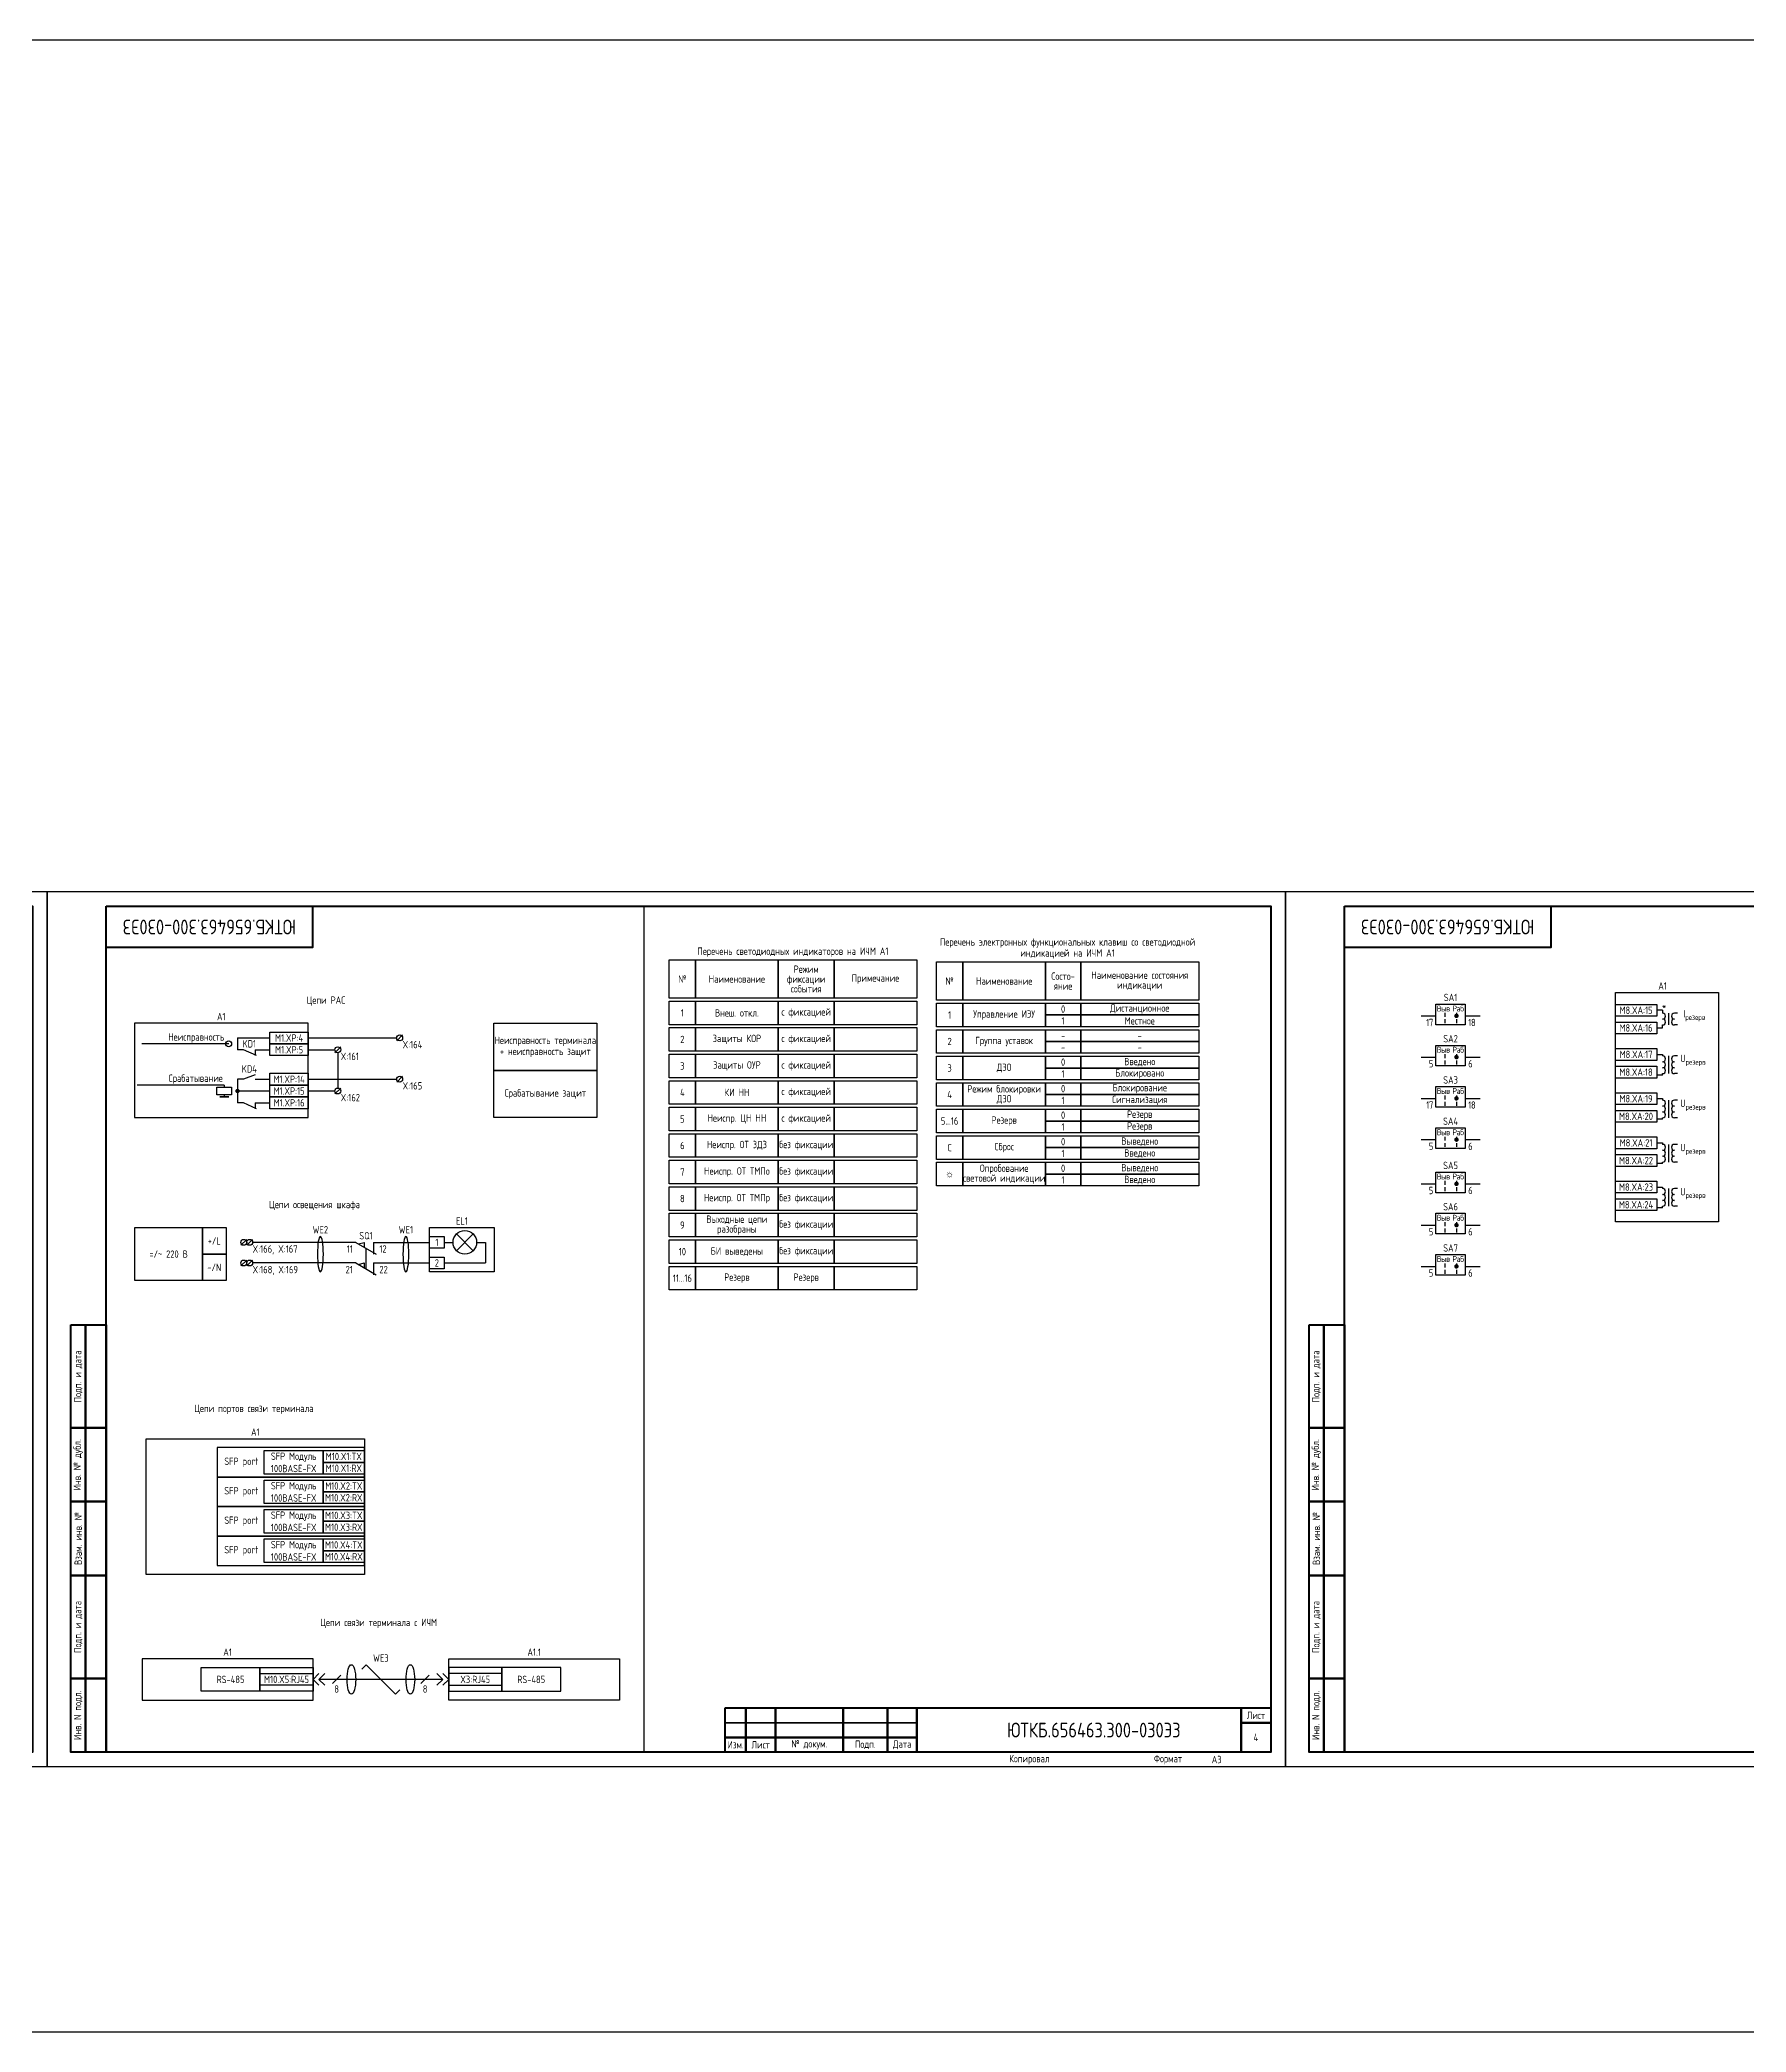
# Model space of a CAD drawing. Header units: millimetres. Extents: x -921 to 3406, y -90 to 586.
# Drawn here: x 1258 to 1836, y -90 to 586 of the extents above; entities that cross this region are included whole.
import ezdxf

# ---------------------------------------------------------------- set-up
doc = ezdxf.new("R2010")
doc.units = ezdxf.units.MM
doc.styles.add('Gost_type_A', font='GOST_A.TTF')

# ---------------------------------------------------------------- blocks, each defined once
blk = doc.blocks.new('Штамп угловой верхний')
at = {"lineweight": 50}
blk.add_lwpolyline([(0, 0), (70, 0), (70, -14), (0, -14)], close=True, dxfattribs=at)
blk = doc.blocks.new('Формат_А3')
blk.add_lwpolyline([(-420, 297), (0, 297), (0, 0), (-420, 0)], close=True)
at = {"lineweight": 50}
blk.add_lwpolyline([(-400, 292), (-5, 292), (-5, 5), (-400, 5)], close=True, dxfattribs=at)
blk = doc.blocks.new('Штамп левый нижний')
at = {"lineweight": 50}
for points in [[(-12, 145), (-7, 145), (-7, 110), (-12, 110)], [(-7, 145), (0, 145), (0, 110), (-7, 110)], [(-12, 110), (-7, 110), (-7, 85), (-12, 85)], [(-7, 110), (0, 110), (0, 85), (-7, 85)], [(-12, 85), (-7, 85), (-7, 60), (-12, 60)], [(-7, 85), (0, 85), (0, 60), (-7, 60)], [(-12, 60), (-7, 60), (-7, 25), (-12, 25)], [(-7, 60), (0, 60), (0, 25), (-7, 25)], [(-12, 25), (-7, 25), (-7, 0), (-12, 0)], [(-7, 25), (0, 25), (0, 0), (-7, 0)]]:
    blk.add_lwpolyline(points, close=True, dxfattribs=at)
at = {"char_height": 2.5, "attachment_point": 5, "rotation": 90, "style": 'Gost_type_A'}
for s, insert, width in [('Подп. и дата', (-9.5, 127.5), 35), ('Инв. № дубл.', (-9.5, 97.5), 25), ('Взам. инв. №', (-9.5, 72.5), 25), ('Подп. и дата', (-9.5, 42.5), 35), ('Инв. N подл.', (-9.5, 12.5), 25)]:
    blk.add_mtext(s, dxfattribs=dict(at, insert=insert, width=width))
blk = doc.blocks.new('POINT')
at = {"const_width": 0.75}
blk.add_lwpolyline([(-0.375, 0, 1), (0.375, 0, 1)], format="xyb", close=True, dxfattribs=at)
blk = doc.blocks.new('Штамп малый нижний')
at = {"lineweight": 50}
for points in [[(-185, 15), (-178, 15), (-178, 5), (-185, 5)], [(-178, 15), (-168, 15), (-168, 5), (-178, 5)], [(-168, 15), (-145, 15), (-145, 5), (-168, 5)], [(-145, 15), (-130, 15), (-130, 5), (-145, 5)], [(-130, 15), (-120, 15), (-120, 5), (-130, 5)], [(-120, 15), (-10, 15), (-10, 0), (-120, 0)], [(-10, 15), (0, 15), (0, 10), (-10, 10)], [(-10, 10), (0, 10), (0, 0), (-10, 0)], [(-185, 5), (-178, 5), (-178, 0), (-185, 0)], [(-178, 5), (-168, 5), (-168, 0), (-178, 0)], [(-168, 5), (-145, 5), (-145, 0), (-168, 0)], [(-145, 5), (-130, 5), (-130, 0), (-145, 0)], [(-130, 5), (-120, 5), (-120, 0), (-130, 0)]]:
    blk.add_lwpolyline(points, close=True, dxfattribs=at)
for points in [[(-185, 15), (-178, 15), (-178, 10), (-185, 10)], [(-178, 15), (-168, 15), (-168, 10), (-178, 10)], [(-168, 15), (-145, 15), (-145, 10), (-168, 10)], [(-145, 15), (-130, 15), (-130, 10), (-145, 10)], [(-130, 15), (-120, 15), (-120, 10), (-130, 10)], [(-185, 10), (-178, 10), (-178, 5), (-185, 5)], [(-178, 10), (-168, 10), (-168, 5), (-178, 5)], [(-168, 10), (-145, 10), (-145, 5), (-168, 5)], [(-145, 10), (-130, 10), (-130, 5), (-145, 5)], [(-130, 10), (-120, 10), (-120, 5), (-130, 5)]]:
    blk.add_lwpolyline(points, close=True)
at = {"char_height": 2.5, "style": 'Gost_type_A'}
for s, insert, width, attachment_point in [('Лист', (-5, 12.5), 10, 5), ('Изм.', (-181.5, 2.5), 7, 5), ('Лист', (-173, 2.5), 10, 5), ('№ докум.', (-156.5, 2.5), 23, 5), ('Подп.', (-137.5, 2.5), 15, 5), ('Дата', (-125, 2.5), 10, 5), ('Копировал', (-75, -2.53), 13.1202, 6), ('Формат', (-30, -2.53), 13.1202, 6)]:
    blk.add_mtext(s, dxfattribs=dict(at, insert=insert, width=width, attachment_point=attachment_point))
blk = doc.blocks.new('Переключатель_положение')
for p, q in [((2, 1), (2, -0.34)), ((2, -1.14), (2, -2.49))]:
    blk.add_line(p, q)

msp = doc.modelspace()

# ---------------------------------------------------------------- linework, layer by layer
for p, q in [((1462.35, 292), (1462.35, 5)), ((1726.02, 254.83), (1731.02, 254.83)), ((1741.02, 254.83), (1746.02, 254.83)), ((1807.94, 256.74), (1805.94, 256.74)), ((1805.94, 250.74), (1807.94, 250.74)), ((1321.55, 245.34), (1292.05, 245.34)), ((1324.55, 247.34), (1324.55, 243.34)), ((1348.55, 247.34), (1378.55, 247.34)), ((1359.55, 244.34), (1357.55, 242.34)), ((1380.55, 248.34), (1378.55, 246.34)), ((1330.55, 243.34), (1330.55, 241.34)), ((1348.55, 243.34), (1357.55, 243.34)), ((1358.55, 242.34), (1358.55, 230.34)), ((1726.02, 240.83), (1731.02, 240.83)), ((1741.02, 240.83), (1746.02, 240.83)), ((1320.05, 231.34), (1290.55, 231.34)), ((1320.05, 231.34), (1320.05, 230.59)), ((1348.55, 233.34), (1378.55, 233.34)), ((1359.55, 230.34), (1357.55, 228.34)), ((1380.55, 234.34), (1378.55, 232.34)), ((1320.05, 228.09), (1320.05, 227.34)), ((1330.55, 225.34), (1330.55, 223.34)), ((1348.55, 229.34), (1357.55, 229.34)), ((1726.02, 226.83), (1731.02, 226.83)), ((1741.02, 226.83), (1746.02, 226.83)), ((1726.02, 212.83), (1731.02, 212.83)), ((1741.02, 212.83), (1746.02, 212.83)), ((1726.02, 197.83), (1731.02, 197.83)), ((1741.02, 197.83), (1746.02, 197.83)), ((1726.02, 183.83), (1731.02, 183.83)), ((1741.02, 183.83), (1746.02, 183.83)), ((1327.67, 178.99), (1325.67, 176.99)), ((1329.67, 178.99), (1327.67, 176.99)), ((1364.66, 177.99), (1329.67, 177.99)), ((1364.66, 177.99), (1371.58, 173.99)), ((1365.53, 177.49), (1367.53, 177.99)), ((1367.53, 177.99), (1367.53, 176.34)), ((1370.66, 177.99), (1370.66, 173.99)), ((1370.66, 177.99), (1389.66, 177.99)), ((1394.66, 177.99), (1397.66, 177.99)), ((1398.83, 180.82), (1404.49, 175.16)), ((1404.49, 180.82), (1398.83, 175.16)), ((1405.66, 177.99), (1408.66, 177.99)), ((1408.66, 177.99), (1408.66, 170.99)), ((1327.67, 171.99), (1325.67, 169.99)), ((1329.67, 171.99), (1327.67, 169.99)), ((1364.66, 170.99), (1329.67, 170.99)), ((1364.66, 170.99), (1371.58, 166.99)), ((1365.53, 170.49), (1367.53, 170.99)), ((1367.53, 170.99), (1367.53, 169.34)), ((1370.66, 170.99), (1370.66, 166.99)), ((1370.66, 170.99), (1389.66, 170.99)), ((1394.66, 170.99), (1408.66, 170.99)), ((1726.02, 169.83), (1731.02, 169.83)), ((1741.02, 169.83), (1746.02, 169.83)), ((1366.71, 33.21), (1368.17, 34.68)), ((1368.17, 34.68), (1378.17, 24.68)), ((1350.17, 29.68), (1352.17, 31.68)), ((1350.17, 29.68), (1352.17, 31.68)), ((1350.17, 29.68), (1352.17, 27.68)), ((1350.17, 29.68), (1352.17, 27.68)), ((1352.17, 29.68), (1354.17, 31.68)), ((1352.17, 29.68), (1354.17, 31.68)), ((1394.17, 29.68), (1352.17, 29.68)), ((1352.17, 29.68), (1354.17, 27.68)), ((1352.17, 29.68), (1354.17, 27.68)), ((1359.59, 31.1), (1356.76, 28.27)), ((1389.59, 31.1), (1386.76, 28.27)), ((1394.17, 29.68), (1392.17, 31.68)), ((1394.17, 29.68), (1392.17, 31.68)), ((1394.17, 29.68), (1392.17, 27.68)), ((1394.17, 29.68), (1392.17, 27.68)), ((1396.17, 29.68), (1394.17, 31.68)), ((1396.17, 29.68), (1394.17, 31.68)), ((1396.17, 29.68), (1394.17, 27.68)), ((1396.17, 29.68), (1394.17, 27.68)), ((1378.17, 24.68), (1379.59, 26.1))]:
    msp.add_line(p, q)
at = {"ltscale": 4}
for p, q in [((1807.94, 256.74), (1807.94, 255.74)), ((1807.94, 256.24), (1807.94, 255.74)), ((1807.94, 250.74), (1807.94, 251.74)), ((1809.94, 255.74), (1809.94, 251.74)), ((1809.94, 255.74), (1809.94, 251.74)), ((1812.94, 255.74), (1811.94, 255.74)), ((1812.94, 255.74), (1811.94, 255.74)), ((1812.94, 251.74), (1811.94, 251.74)), ((1812.94, 251.74), (1811.94, 251.74)), ((1805.94, 241.74), (1807.94, 241.74)), ((1807.94, 241.74), (1807.94, 241.24)), ((1807.94, 241.74), (1807.94, 241.24)), ((1809.94, 241.24), (1809.94, 237.24)), ((1809.94, 239.24), (1809.94, 235.24)), ((1812.94, 241.24), (1811.94, 241.24)), ((1807.94, 234.74), (1805.94, 234.74)), ((1807.94, 234.74), (1807.94, 235.24)), ((1812.94, 235.24), (1811.94, 235.24)), ((1805.94, 226.74), (1807.94, 226.74)), ((1807.94, 226.74), (1807.94, 226.24)), ((1807.94, 226.74), (1807.94, 226.24)), ((1809.94, 226.24), (1809.94, 222.24)), ((1809.94, 224.24), (1809.94, 220.24)), ((1812.94, 226.24), (1811.94, 226.24)), ((1807.94, 219.74), (1805.94, 219.74)), ((1807.94, 219.74), (1807.94, 220.24)), ((1812.94, 220.24), (1811.94, 220.24)), ((1805.94, 211.74), (1807.94, 211.74)), ((1807.94, 211.74), (1807.94, 211.24)), ((1807.94, 211.74), (1807.94, 211.24)), ((1809.94, 211.24), (1809.94, 207.24)), ((1812.94, 211.24), (1811.94, 211.24)), ((1807.94, 204.74), (1805.94, 204.74)), ((1807.94, 204.74), (1807.94, 205.24)), ((1809.94, 209.24), (1809.94, 205.24)), ((1812.94, 205.24), (1811.94, 205.24)), ((1805.94, 196.74), (1807.94, 196.74)), ((1807.94, 196.74), (1807.94, 196.24)), ((1807.94, 196.74), (1807.94, 196.24)), ((1809.94, 196.24), (1809.94, 192.24)), ((1812.94, 196.24), (1811.94, 196.24)), ((1807.94, 189.74), (1805.94, 189.74)), ((1807.94, 189.74), (1807.94, 190.24)), ((1809.94, 194.24), (1809.94, 190.24)), ((1812.94, 190.24), (1811.94, 190.24))]:
    msp.add_line(p, q, dxfattribs=at)
at = {"ltscale": 1.08}
for p, q in [((1324.55, 247.34), (1335.55, 247.34)), ((1326.55, 243.34), (1324.55, 243.34)), ((1330.55, 243.34), (1335.55, 243.34)), ((1326.55, 233.34), (1324.55, 233.34)), ((1324.55, 233.34), (1324.55, 225.34)), ((1330.55, 233.34), (1335.55, 233.34)), ((1324.55, 229.34), (1335.55, 229.34)), ((1326.55, 225.34), (1324.55, 225.34)), ((1330.55, 225.34), (1335.55, 225.34))]:
    msp.add_line(p, q, dxfattribs=at)
at = {"ltscale": 4.32}
for p, q in [((1330.94, 241.34), (1326.55, 243.34)), ((1330.55, 234.84), (1326.55, 233.34)), ((1330.94, 223.34), (1326.55, 225.34))]:
    msp.add_line(p, q, dxfattribs=at)
at = {"ltscale": 0.5}
msp.add_line((1368.12, 175.99), (1368.12, 168.99), dxfattribs=at)
for points in [[(-920.84, 586), (3406.45, 586), (3406.45, -90), (-920.84, -90)], [(1470.94, 273.84), (1479.94, 273.84), (1479.94, 260.84), (1470.94, 260.84)], [(1479.94, 273.84), (1507.94, 273.84), (1507.94, 260.84), (1479.94, 260.84)], [(1507.94, 273.84), (1526.94, 273.84), (1526.94, 260.84), (1507.94, 260.84)], [(1526.94, 273.84), (1554.94, 273.84), (1554.94, 260.84), (1526.94, 260.84)], [(1561.59, 273.14), (1570.59, 273.14), (1570.59, 260.14), (1561.59, 260.14)], [(1570.59, 273.14), (1598.59, 273.14), (1598.59, 260.14), (1570.59, 260.14)], [(1598.59, 273.14), (1610.59, 273.14), (1610.59, 260.14), (1598.59, 260.14)], [(1610.59, 273.14), (1650.59, 273.14), (1650.59, 260.14), (1610.59, 260.14)], [(1470.94, 259.84), (1479.94, 259.84), (1479.94, 251.84), (1470.94, 251.84)], [(1479.94, 259.84), (1507.94, 259.84), (1507.94, 251.84), (1479.94, 251.84)], [(1507.94, 259.84), (1526.94, 259.84), (1526.94, 251.84), (1507.94, 251.84)], [(1526.94, 259.84), (1554.94, 259.84), (1554.94, 251.84), (1526.94, 251.84)], [(1561.59, 259.14), (1570.59, 259.14), (1570.59, 251.14), (1561.59, 251.14)], [(1570.59, 259.14), (1598.59, 259.14), (1598.59, 251.14), (1570.59, 251.14)], [(1598.59, 259.14), (1610.59, 259.14), (1610.59, 255.14), (1598.59, 255.14)], [(1610.59, 259.14), (1650.59, 259.14), (1650.59, 255.14), (1610.59, 255.14)], [(1731.02, 258.83), (1741.02, 258.83), (1741.02, 251.83), (1731.02, 251.83)], [(1791.94, 262.74), (1826.94, 262.74), (1826.94, 184.89), (1791.94, 184.89)], [(1791.94, 258.74), (1805.94, 258.74), (1805.94, 254.74), (1791.94, 254.74)], [(1791.94, 258.74), (1805.94, 258.74), (1805.94, 254.74), (1791.94, 254.74)], [(1289.55, 220.34), (1348.55, 220.34), (1348.55, 252.34), (1289.55, 252.34)], [(1446.44, 236.34), (1411.44, 236.34), (1411.44, 252.34), (1446.44, 252.34)], [(1470.94, 250.84), (1479.94, 250.84), (1479.94, 242.84), (1470.94, 242.84)], [(1479.94, 250.84), (1507.94, 250.84), (1507.94, 242.84), (1479.94, 242.84)], [(1507.94, 250.84), (1526.94, 250.84), (1526.94, 242.84), (1507.94, 242.84)], [(1526.94, 250.84), (1554.94, 250.84), (1554.94, 242.84), (1526.94, 242.84)], [(1561.59, 250.14), (1570.59, 250.14), (1570.59, 242.14), (1561.59, 242.14)], [(1570.59, 250.14), (1598.59, 250.14), (1598.59, 242.14), (1570.59, 242.14)], [(1598.59, 255.14), (1610.59, 255.14), (1610.59, 251.14), (1598.59, 251.14)], [(1598.59, 250.14), (1610.59, 250.14), (1610.59, 246.14), (1598.59, 246.14)], [(1610.59, 255.14), (1650.59, 255.14), (1650.59, 251.14), (1610.59, 251.14)], [(1610.59, 250.14), (1650.59, 250.14), (1650.59, 246.14), (1610.59, 246.14)], [(1791.94, 252.74), (1805.94, 252.74), (1805.94, 248.74), (1791.94, 248.74)], [(1335.55, 249.34), (1348.55, 249.34), (1348.55, 245.34), (1335.55, 245.34)], [(1335.55, 245.34), (1348.55, 245.34), (1348.55, 241.34), (1335.55, 241.34)], [(1598.59, 246.14), (1610.59, 246.14), (1610.59, 242.14), (1598.59, 242.14)], [(1610.59, 246.14), (1650.59, 246.14), (1650.59, 242.14), (1610.59, 242.14)], [(1731.02, 244.83), (1741.02, 244.83), (1741.02, 237.83), (1731.02, 237.83)], [(1791.94, 243.74), (1805.94, 243.74), (1805.94, 239.74), (1791.94, 239.74)], [(1470.94, 241.84), (1479.94, 241.84), (1479.94, 233.84), (1470.94, 233.84)], [(1479.94, 241.84), (1507.94, 241.84), (1507.94, 233.84), (1479.94, 233.84)], [(1507.94, 241.84), (1526.94, 241.84), (1526.94, 233.84), (1507.94, 233.84)], [(1526.94, 241.84), (1554.94, 241.84), (1554.94, 233.84), (1526.94, 233.84)], [(1561.59, 241.14), (1570.59, 241.14), (1570.59, 233.14), (1561.59, 233.14)], [(1570.59, 241.14), (1598.59, 241.14), (1598.59, 233.14), (1570.59, 233.14)], [(1598.59, 241.14), (1610.59, 241.14), (1610.59, 237.14), (1598.59, 237.14)], [(1598.59, 237.14), (1610.59, 237.14), (1610.59, 233.14), (1598.59, 233.14)], [(1610.59, 241.14), (1650.59, 241.14), (1650.59, 237.14), (1610.59, 237.14)], [(1610.59, 237.14), (1650.59, 237.14), (1650.59, 233.14), (1610.59, 233.14)], [(1791.94, 237.74), (1805.94, 237.74), (1805.94, 233.74), (1791.94, 233.74)], [(1322.55, 230.59), (1322.55, 228.09), (1317.55, 228.09), (1317.55, 230.59)], [(1335.55, 235.34), (1348.55, 235.34), (1348.55, 231.34), (1335.55, 231.34)], [(1335.55, 231.34), (1348.55, 231.34), (1348.55, 227.34), (1335.55, 227.34)], [(1446.44, 220.34), (1411.44, 220.34), (1411.44, 236.34), (1446.44, 236.34)], [(1470.94, 232.84), (1479.94, 232.84), (1479.94, 224.84), (1470.94, 224.84)], [(1479.94, 232.84), (1507.94, 232.84), (1507.94, 224.84), (1479.94, 224.84)], [(1507.94, 232.84), (1526.94, 232.84), (1526.94, 224.84), (1507.94, 224.84)], [(1526.94, 232.84), (1554.94, 232.84), (1554.94, 224.84), (1526.94, 224.84)], [(1561.59, 232.14), (1570.59, 232.14), (1570.59, 224.14), (1561.59, 224.14)], [(1570.59, 232.14), (1598.59, 232.14), (1598.59, 224.14), (1570.59, 224.14)], [(1598.59, 232.14), (1610.59, 232.14), (1610.59, 228.14), (1598.59, 228.14)], [(1610.59, 232.14), (1650.59, 232.14), (1650.59, 228.14), (1610.59, 228.14)], [(1731.02, 230.83), (1741.02, 230.83), (1741.02, 223.83), (1731.02, 223.83)], [(1321.55, 227.34), (1318.55, 227.34)], [(1335.55, 227.34), (1348.55, 227.34), (1348.55, 223.34), (1335.55, 223.34)], [(1470.94, 223.84), (1479.94, 223.84), (1479.94, 215.84), (1470.94, 215.84)], [(1479.94, 223.84), (1507.94, 223.84), (1507.94, 215.84), (1479.94, 215.84)], [(1507.94, 223.84), (1526.94, 223.84), (1526.94, 215.84), (1507.94, 215.84)], [(1526.94, 223.84), (1554.94, 223.84), (1554.94, 215.84), (1526.94, 215.84)], [(1561.59, 223.14), (1570.59, 223.14), (1570.59, 215.14), (1561.59, 215.14)], [(1570.59, 223.14), (1598.59, 223.14), (1598.59, 215.14), (1570.59, 215.14)], [(1598.59, 228.14), (1610.59, 228.14), (1610.59, 224.14), (1598.59, 224.14)], [(1598.59, 223.14), (1610.59, 223.14), (1610.59, 219.14), (1598.59, 219.14)], [(1610.59, 228.14), (1650.59, 228.14), (1650.59, 224.14), (1610.59, 224.14)], [(1610.59, 223.14), (1650.59, 223.14), (1650.59, 219.14), (1610.59, 219.14)], [(1791.94, 228.74), (1805.94, 228.74), (1805.94, 224.74), (1791.94, 224.74)], [(1598.59, 219.14), (1610.59, 219.14), (1610.59, 215.14), (1598.59, 215.14)], [(1610.59, 219.14), (1650.59, 219.14), (1650.59, 215.14), (1610.59, 215.14)], [(1731.02, 216.83), (1741.02, 216.83), (1741.02, 209.83), (1731.02, 209.83)], [(1791.94, 222.74), (1805.94, 222.74), (1805.94, 218.74), (1791.94, 218.74)], [(1470.94, 214.84), (1479.94, 214.84), (1479.94, 206.84), (1470.94, 206.84)], [(1479.94, 214.84), (1507.94, 214.84), (1507.94, 206.84), (1479.94, 206.84)], [(1507.94, 214.84), (1526.94, 214.84), (1526.94, 206.84), (1507.94, 206.84)], [(1526.94, 214.84), (1554.94, 214.84), (1554.94, 206.84), (1526.94, 206.84)], [(1561.59, 214.14), (1570.59, 214.14), (1570.59, 206.14), (1561.59, 206.14)], [(1570.59, 214.14), (1598.59, 214.14), (1598.59, 206.14), (1570.59, 206.14)], [(1598.59, 214.14), (1610.59, 214.14), (1610.59, 210.14), (1598.59, 210.14)], [(1598.59, 210.14), (1610.59, 210.14), (1610.59, 206.14), (1598.59, 206.14)], [(1610.59, 214.14), (1650.59, 214.14), (1650.59, 210.14), (1610.59, 210.14)], [(1610.59, 210.14), (1650.59, 210.14), (1650.59, 206.14), (1610.59, 206.14)], [(1791.94, 213.74), (1805.94, 213.74), (1805.94, 209.74), (1791.94, 209.74)], [(1470.94, 205.84), (1479.94, 205.84), (1479.94, 197.84), (1470.94, 197.84)], [(1479.94, 205.84), (1507.94, 205.84), (1507.94, 197.84), (1479.94, 197.84)], [(1507.94, 205.84), (1526.94, 205.84), (1526.94, 197.84), (1507.94, 197.84)], [(1526.94, 205.84), (1554.94, 205.84), (1554.94, 197.84), (1526.94, 197.84)], [(1561.59, 205.14), (1570.59, 205.14), (1570.59, 197.14), (1561.59, 197.14)], [(1570.59, 205.14), (1598.59, 205.14), (1598.59, 197.14), (1570.59, 197.14)], [(1598.59, 205.14), (1610.59, 205.14), (1610.59, 201.14), (1598.59, 201.14)], [(1610.59, 205.14), (1650.59, 205.14), (1650.59, 201.14), (1610.59, 201.14)], [(1791.94, 207.74), (1805.94, 207.74), (1805.94, 203.74), (1791.94, 203.74)], [(1470.94, 196.84), (1479.94, 196.84), (1479.94, 188.84), (1470.94, 188.84)], [(1479.94, 196.84), (1507.94, 196.84), (1507.94, 188.84), (1479.94, 188.84)], [(1507.94, 196.84), (1526.94, 196.84), (1526.94, 188.84), (1507.94, 188.84)], [(1526.94, 196.84), (1554.94, 196.84), (1554.94, 188.84), (1526.94, 188.84)], [(1598.59, 201.14), (1610.59, 201.14), (1610.59, 197.14), (1598.59, 197.14)], [(1610.59, 201.14), (1650.59, 201.14), (1650.59, 197.14), (1610.59, 197.14)], [(1731.02, 201.83), (1741.02, 201.83), (1741.02, 194.83), (1731.02, 194.83)], [(1791.94, 198.74), (1805.94, 198.74), (1805.94, 194.74), (1791.94, 194.74)], [(1791.94, 192.74), (1805.94, 192.74), (1805.94, 188.74), (1791.94, 188.74)], [(1312.66, 164.99), (1289.66, 164.99), (1289.66, 182.99), (1312.66, 182.99)], [(1320.66, 173.99), (1312.66, 173.99), (1312.66, 182.99), (1320.66, 182.99)], [(1389.66, 182.99), (1411.66, 182.99), (1411.66, 167.99), (1389.66, 167.99)], [(1470.94, 187.84), (1479.94, 187.84), (1479.94, 179.84), (1470.94, 179.84)], [(1479.94, 187.84), (1507.94, 187.84), (1507.94, 179.84), (1479.94, 179.84)], [(1507.94, 187.84), (1526.94, 187.84), (1526.94, 179.84), (1507.94, 179.84)], [(1526.94, 187.84), (1554.94, 187.84), (1554.94, 179.84), (1526.94, 179.84)], [(1731.02, 187.83), (1741.02, 187.83), (1741.02, 180.83), (1731.02, 180.83)], [(1389.66, 179.99), (1394.66, 179.99), (1394.66, 175.99), (1389.66, 175.99)], [(1470.94, 178.84), (1479.94, 178.84), (1479.94, 170.84), (1470.94, 170.84)], [(1479.94, 178.84), (1507.94, 178.84), (1507.94, 170.84), (1479.94, 170.84)], [(1507.94, 178.84), (1526.94, 178.84), (1526.94, 170.84), (1507.94, 170.84)], [(1526.94, 178.84), (1554.94, 178.84), (1554.94, 170.84), (1526.94, 170.84)], [(1320.66, 164.99), (1312.66, 164.99), (1312.66, 173.99), (1320.66, 173.99)], [(1389.66, 172.99), (1394.66, 172.99), (1394.66, 168.99), (1389.66, 168.99)], [(1470.94, 169.84), (1479.94, 169.84), (1479.94, 161.84), (1470.94, 161.84)], [(1479.94, 169.84), (1507.94, 169.84), (1507.94, 161.84), (1479.94, 161.84)], [(1507.94, 169.84), (1526.94, 169.84), (1526.94, 161.84), (1507.94, 161.84)], [(1526.94, 169.84), (1554.94, 169.84), (1554.94, 161.84), (1526.94, 161.84)], [(1731.02, 173.83), (1741.02, 173.83), (1741.02, 166.83), (1731.02, 166.83)], [(1293.6, 111.33), (1367.6, 111.33), (1367.6, 65.33), (1293.6, 65.33)], [(1317.6, 98.33), (1367.6, 98.33), (1367.6, 108.33), (1317.6, 108.33)], [(1333.6, 107.33), (1353.6, 107.33), (1353.6, 99.33), (1333.6, 99.33)], [(1353.6, 107.33), (1367.6, 107.33), (1367.6, 103.33), (1353.6, 103.33)], [(1353.6, 103.33), (1367.6, 103.33), (1367.6, 99.33), (1353.6, 99.33)], [(1317.6, 88.33), (1367.6, 88.33), (1367.6, 98.33), (1317.6, 98.33)], [(1333.6, 97.33), (1353.6, 97.33), (1353.6, 89.33), (1333.6, 89.33)], [(1353.6, 97.33), (1367.6, 97.33), (1367.6, 93.33), (1353.6, 93.33)], [(1317.6, 78.33), (1367.6, 78.33), (1367.6, 88.33), (1317.6, 88.33)], [(1353.6, 93.33), (1367.6, 93.33), (1367.6, 89.33), (1353.6, 89.33)], [(1333.6, 87.33), (1353.6, 87.33), (1353.6, 79.33), (1333.6, 79.33)], [(1353.6, 87.33), (1367.6, 87.33), (1367.6, 83.33), (1353.6, 83.33)], [(1353.6, 83.33), (1367.6, 83.33), (1367.6, 79.33), (1353.6, 79.33)], [(1317.6, 68.33), (1367.6, 68.33), (1367.6, 78.33), (1317.6, 78.33)], [(1333.6, 77.33), (1353.6, 77.33), (1353.6, 69.33), (1333.6, 69.33)], [(1353.6, 77.33), (1367.6, 77.33), (1367.6, 73.33), (1353.6, 73.33)], [(1353.6, 73.33), (1367.6, 73.33), (1367.6, 69.33), (1353.6, 69.33)], [(1292.17, 22.68), (1350.17, 22.68), (1350.17, 36.68), (1292.17, 36.68)], [(1454.17, 22.68), (1396.17, 22.68), (1396.17, 36.68), (1454.17, 36.68)], [(1312.17, 33.68), (1332.17, 33.68), (1332.17, 25.68), (1312.17, 25.68)], [(1332.17, 33.68), (1350.17, 33.68), (1350.17, 25.68), (1332.17, 25.68)], [(1332.17, 31.68), (1350.17, 31.68), (1350.17, 27.68), (1332.17, 27.68)], [(1414.17, 33.68), (1396.17, 33.68), (1396.17, 25.68), (1414.17, 25.68)], [(1414.17, 31.68), (1396.17, 31.68), (1396.17, 27.68), (1414.17, 27.68)], [(1434.17, 33.68), (1414.17, 33.68), (1414.17, 25.68), (1434.17, 25.68)]]:
    msp.add_lwpolyline(points, close=True)
for centre, radius in [((1321.55, 245.34), 1), ((1358.55, 243.34), 1), ((1379.55, 247.34), 1), ((1358.55, 229.34), 1), ((1379.55, 233.34), 1), ((1326.67, 177.99), 1), ((1328.67, 177.99), 1), ((1401.66, 177.99), 4), ((1326.67, 170.99), 1), ((1328.67, 170.99), 1)]:
    msp.add_circle(centre, radius)
at = {"ltscale": 4}
for centre, start, end in [((1807.94, 254.74), 270, 90), ((1807.94, 254.74), 270, 90), ((1807.94, 252.74), 270, 90), ((1807.94, 252.74), 270, 90), ((1811.94, 254.74), 90, 270), ((1811.94, 254.74), 90, 270), ((1811.94, 252.74), 90, 270), ((1811.94, 252.74), 90, 270), ((1807.94, 240.24), 270, 90), ((1807.94, 238.24), 270, 90), ((1807.94, 236.24), 270, 90), ((1811.94, 240.24), 90, 270), ((1811.94, 240.24), 90, 270), ((1811.94, 238.24), 90, 270), ((1811.94, 238.24), 90, 270), ((1811.94, 236.24), 90, 270), ((1807.94, 225.24), 270, 90), ((1807.94, 223.24), 270, 90), ((1811.94, 225.24), 90, 270), ((1811.94, 225.24), 90, 270), ((1811.94, 223.24), 90, 270), ((1811.94, 223.24), 90, 270), ((1807.94, 221.24), 270, 90), ((1811.94, 221.24), 90, 270), ((1807.94, 210.24), 270, 90), ((1811.94, 210.24), 90, 270), ((1811.94, 210.24), 90, 270), ((1807.94, 208.24), 270, 90), ((1807.94, 206.24), 270, 90), ((1811.94, 208.24), 90, 270), ((1811.94, 208.24), 90, 270), ((1811.94, 206.24), 90, 270), ((1807.94, 195.24), 270, 90), ((1811.94, 195.24), 90, 270), ((1811.94, 195.24), 90, 270), ((1807.94, 193.24), 270, 90), ((1807.94, 191.24), 270, 90), ((1811.94, 193.24), 90, 270), ((1811.94, 193.24), 90, 270), ((1811.94, 191.24), 90, 270)]:
    msp.add_arc(centre, 1, start, end, dxfattribs=at)
at = {"extrusion": (0, 0, -1)}
for centre in [(1352.66, 173.99), (1381.66, 173.99)]:
    msp.add_ellipse(centre, major_axis=(0, -6), ratio=0.166667, dxfattribs=at)
for centre in [(1363.17, 29.68), (1383.17, 29.68)]:
    msp.add_ellipse(centre, major_axis=(0, -5), ratio=0.293778)

# ---------------------------------------------------------------- block references
at = {"color": 1}
for name, p in [('Формат_А3', (1260, 0)), ('Формат_А3', (1680, 0)), ('Формат_А3', (2100, 0)), ('Штамп левый нижний', (1280, 5)), ('Штамп левый нижний', (1700, 5)), ('Штамп малый нижний', (1675, 5))]:
    msp.add_blockref(name, p, dxfattribs=at)
for name, p in [('Штамп угловой верхний', (1280, 292)), ('Штамп угловой верхний', (1700, 292)), ('Переключатель_положение', (1732.02, 254.83)), ('POINT', (1738.02, 254.83)), ('Переключатель_положение', (1736.02, 254.83)), ('Переключатель_положение', (1732.02, 240.83)), ('POINT', (1738.02, 240.83)), ('Переключатель_положение', (1736.02, 240.83)), ('POINT', (1324.55, 229.34)), ('Переключатель_положение', (1732.02, 226.83)), ('POINT', (1738.02, 226.83)), ('Переключатель_положение', (1736.02, 226.83)), ('Переключатель_положение', (1732.02, 212.83)), ('POINT', (1738.02, 212.83)), ('Переключатель_положение', (1736.02, 212.83)), ('Переключатель_положение', (1732.02, 197.83)), ('POINT', (1738.02, 197.83)), ('Переключатель_положение', (1736.02, 197.83)), ('Переключатель_положение', (1732.02, 183.83)), ('POINT', (1738.02, 183.83)), ('Переключатель_положение', (1736.02, 183.83)), ('Переключатель_положение', (1732.02, 169.83)), ('POINT', (1738.02, 169.83)), ('Переключатель_положение', (1736.02, 169.83))]:
    msp.add_blockref(name, p)

# ---------------------------------------------------------------- texts
at = {"char_height": 5, "width": 70, "attachment_point": 5, "rotation": 180, "style": 'Gost_type_A'}
for insert in [(1315, 285), (1735, 285)]:
    msp.add_mtext('ЮТКБ.656463.300-030Э3', dxfattribs=dict(at, insert=insert))
at = {"char_height": 2.5, "style": 'Gost_type_A'}
for s, insert, width, attachment_point, line_spacing_factor in [('Перечень светодиодных индикаторов на ИЧМ A1', (1512.94, 274.84), 84, 8, 0.9), ('Перечень электронных функциональных клавиш со светодиодной индикацией на ИЧМ A1', (1606.09, 274.24), 89, 8, 0.9), ('Режим\\Pфиксации события', (1517.44, 267.34), 19, 5, 0.8), ('№ ', (1475.44, 267.34), 9, 5, 0.8), ('Наименование ', (1493.94, 267.34), 28, 5, 0.8), ('Примечание', (1540.94, 267.34), 28, 5, 0.8), ('№ ', (1566.09, 266.64), 9, 5, 0.8), ('Наименование ', (1584.59, 266.64), 28, 5, 0.8), ('Состо- яние', (1604.59, 266.64), 12, 5, 0.8), ('Наименование состояния индикации ', (1630.59, 266.64), 40, 5, 0.8), ('A1', (1807.94, 263.74), 32, 8, 0.9), ('Цепи РАС', (1354.55, 259.84), 191.9988, 5, 0.9), ('1', (1475.44, 255.84), 9, 5, 0.8), ('Внеш. откл. ', (1493.94, 255.84), 28, 5, 0.8), ('с фиксацией', (1517.44, 255.84), 19, 5, 0.8), ('0', (1604.59, 257.14), 12, 5, 0.8), ('Дистанционное', (1630.59, 257.14), 40, 5, 0.8), ('A1', (1319.05, 253.34), 59, 8, 0.9), ('1', (1566.09, 255.14), 9, 5, 0.8), ('Управление ИЭУ', (1584.59, 255.14), 28, 5, 0.8), ('1', (1604.59, 253.14), 12, 5, 0.8), ('Местное', (1630.59, 253.14), 40, 5, 0.8), ('Неисправность', (1320.05, 247.34), 37, 6, 0.8), ('X:164', (1380.55, 246.34), 8, 1, 0.9), ('Неисправность терминала + неисправность защит', (1428.94, 244.34), 35, 5, 0.9), ('2', (1475.44, 246.84), 9, 5, 0.8), ('Защиты КОР', (1493.94, 246.84), 28, 5, 0.8), ('с фиксацией', (1517.44, 246.84), 19, 5, 0.8), ('2', (1566.09, 246.14), 9, 5, 0.8), ('X:161', (1359.55, 242.34), 8, 1, 0.9), ('3', (1475.44, 237.84), 9, 5, 0.8), ('Защиты ОУР', (1493.94, 237.84), 28, 5, 0.8), ('с фиксацией', (1517.44, 237.84), 19, 5, 0.8), ('3', (1566.09, 237.14), 9, 5, 0.8), ('ДЗО', (1584.59, 237.14), 28, 5, 0.8), ('0', (1604.59, 239.14), 12, 5, 0.8), ('Блокировано', (1630.59, 235.14), 40, 5, 0.8), ('Введено', (1630.59, 239.14), 40, 5, 0.8), ('X:165', (1380.55, 232.34), 8, 1, 0.9), ('Срабатывание защит', (1428.94, 228.34), 35, 5, 0.9), ('4', (1475.44, 228.84), 9, 5, 0.8), ('КИ НН', (1493.94, 228.84), 28, 5, 0.8), ('с фиксацией', (1517.44, 228.84), 19, 5, 0.8), ('Режим блокировки ДЗО', (1584.59, 228.14), 28, 5, 0.8), ('0', (1604.59, 230.14), 12, 5, 0.8), ('1', (1604.59, 235.14), 12, 5, 0.8), ('Блокирование', (1630.59, 230.14), 40, 5, 0.8), ('X:162', (1359.55, 228.34), 8, 1, 0.9), ('4', (1566.09, 228.14), 9, 5, 0.8), ('1', (1604.59, 226.14), 12, 5, 0.8), ('Сигнализация', (1630.59, 226.14), 40, 5, 0.8), ('5', (1475.44, 219.84), 9, 5, 0.8), ('Неиспр. ЦН НН', (1493.94, 219.84), 26, 5, 0.8), ('с фиксацией', (1517.44, 219.84), 19, 5, 0.8), ('5...16', (1566.09, 219.14), 9, 5, 0.8), ('Резерв', (1584.59, 219.14), 28, 5, 0.8), ('0', (1604.59, 221.14), 12, 5, 0.8), ('1', (1604.59, 217.14), 12, 5, 0.8), ('Резерв', (1630.59, 221.14), 40, 5, 0.8), ('Резерв', (1630.59, 217.14), 40, 5, 0.8), ('6', (1475.44, 210.84), 9, 5, 0.8), ('Неиспр. ОТ ЗДЗ', (1493.94, 210.84), 26, 5, 0.8), ('без фиксации', (1517.44, 210.84), 19, 5, 0.8), ('C', (1566.09, 210.14), 9, 5, 0.8), ('Сброс', (1584.59, 210.14), 28, 5, 0.8), ('0', (1604.59, 212.14), 12, 5, 0.8), ('Выведено', (1630.59, 212.14), 40, 5, 0.8), ('Введено', (1630.59, 208.14), 40, 5, 0.8), ('7', (1475.44, 201.84), 9, 5, 0.8), ('Неиспр. ОТ ТМПо', (1493.94, 201.84), 26, 5, 0.8), ('без фиксации', (1517.44, 201.84), 19, 5, 0.8), ('Опробование световой индикации', (1584.59, 201.14), 28, 5, 0.8), ('0', (1604.59, 203.14), 12, 5, 0.8), ('1', (1604.59, 208.14), 12, 5, 0.8), ('Выведено', (1630.59, 203.14), 40, 5, 0.8), ('☼', (1566.09, 201.14), 9, 5, 0.8), ('1', (1604.59, 199.14), 12, 5, 0.8), ('Введено', (1630.59, 199.14), 40, 5, 0.8), ('Цепи освещения шкафа', (1350.66, 190.49), 122, 5, 0.9), ('8', (1475.44, 192.84), 9, 5, 0.8), ('Неиспр. ОТ ТМПр', (1493.94, 192.84), 26, 5, 0.8), ('без фиксации', (1517.44, 192.84), 19, 5, 0.8), ('EL1', (1400.66, 183.99), 21.9942, 8, 0.9), ('9', (1475.44, 183.84), 9, 5, 0.8), ('Выходные цепи разобраны', (1493.94, 183.84), 28, 5, 0.8), ('без фиксации', (1517.44, 183.84), 19, 5, 0.8), ('+/L', (1316.66, 178.49), 8, 5, 0.9), ('X:166, X:167', (1329.67, 176.99), 17.9949, 1, 0.9), ('10', (1475.44, 174.84), 9, 5, 0.8), ('БИ выведены', (1493.94, 174.84), 28, 5, 0.8), ('без фиксации', (1517.44, 174.84), 19, 5, 0.8), ('=/~ 220 В', (1301.16, 173.99), 23, 5, 0.9), ('-/N', (1316.66, 169.49), 8, 5, 0.9), ('X:168, X:169', (1329.67, 169.99), 17.9949, 1, 0.9), ('11...16', (1475.44, 165.84), 9, 5, 0.8), ('Резерв', (1493.94, 165.84), 28, 5, 0.8), ('Резерв', (1517.44, 165.84), 19, 5, 0.8), ('Цепи портов связи терминала', (1330.1, 121.33), 197, 5, 0.9), ('A1', (1330.6, 112.33), 74.0002, 8, 0.9), ('Цепи связи терминала с ИЧМ', (1372.42, 48.68), 197.5, 5, 0.9), ('A1', (1321.17, 37.68), 58.0002, 8, 0.9), ('A1.1', (1425.17, 37.68), 58.0002, 8, 0.9)]:
    msp.add_mtext(s, dxfattribs=dict(at, insert=insert, width=width, attachment_point=attachment_point, line_spacing_factor=line_spacing_factor))
at = {"style": 'Gost_type_A'}
for s, insert, char_height, width, attachment_point in [('{\\T0.9;Выв}', (1733.52, 257.33), 2, 5, 5), ('SA1', (1736.02, 259.83), 2.5, 10, 8), ('{\\T0.9;Раб}', (1738.52, 257.33), 2, 5, 5), ('M8.XA:15', (1798.94, 256.74), 2.5, 14, 5), ('*', (1808.44, 258.24), 2.5, 3, 5), ('{\\T0.9;17}', (1730.02, 253.83), 2.5, 5, 3), ('{\\T0.9;18}', (1742.02, 253.83), 2.5, 5, 1), ('M8.XA:16', (1798.93, 250.74), 2.5, 14.018, 5), ('\\A1;I{\\H0.7x;\\S^ резерв;}', (1814.94, 255.13), 2.5, 8, 4), ('KD1', (1328.55, 245.34), 2.5, 8, 5), ('M1.XP:4', (1342.05, 247.34), 2.5, 13, 5), ('M1.XP:5', (1342.05, 243.34), 2.5, 13, 5), ('{\\T0.9;Выв}', (1733.52, 243.33), 2, 5, 5), ('SA2', (1736.02, 245.83), 2.5, 10, 8), ('{\\T0.9;Раб}', (1738.52, 243.33), 2, 5, 5), ('KD4', (1328.55, 236.84), 2.5, 8, 5), ('{\\T0.9;5}', (1730.02, 239.83), 2.5, 5, 3), ('{\\T0.9;6}', (1742.02, 239.83), 2.5, 5, 1), ('M8.XA:18', (1798.93, 235.74), 2.5, 14.018, 5), ('M8.XA:17', (1798.94, 241.74), 2.5, 14, 5), ('\\A1;U{\\H0.7x;\\S^ резерв;}', (1813.94, 239.94), 2.5, 12, 4), ('M1.XP:14', (1342.05, 233.34), 2.5, 13, 5), ('M1.XP:15', (1342.05, 229.34), 2.5, 13, 5), ('{\\T0.9;Выв}', (1733.52, 229.33), 2, 5, 5), ('SA3', (1736.02, 231.83), 2.5, 10, 8), ('{\\T0.9;Раб}', (1738.52, 229.33), 2, 5, 5), ('M1.XP:16', (1342.05, 225.34), 2.5, 13, 5), ('{\\T0.9;17}', (1730.02, 225.83), 2.5, 5, 3), ('{\\T0.9;18}', (1742.02, 225.83), 2.5, 5, 1), ('M8.XA:19', (1798.94, 226.74), 2.5, 14, 5), ('\\A1;U{\\H0.7x;\\S^ резерв;}', (1813.94, 224.72), 2.5, 9.8643, 4), ('{\\T0.9;Выв}', (1733.52, 215.33), 2, 5, 5), ('SA4', (1736.02, 217.83), 2.5, 10, 8), ('{\\T0.9;Раб}', (1738.52, 215.33), 2, 5, 5), ('M8.XA:20', (1798.93, 220.74), 2.5, 14.018, 5), ('{\\T0.9;5}', (1730.02, 211.83), 2.5, 5, 3), ('{\\T0.9;6}', (1742.02, 211.83), 2.5, 5, 1), ('M8.XA:21', (1798.94, 211.74), 2.5, 14, 5), ('\\A1;U{\\H0.7x;\\S^ резерв;}', (1813.94, 209.72), 2.5, 9.8643, 4), ('SA5', (1736.02, 202.83), 2.5, 10, 8), ('M8.XA:22', (1798.93, 205.74), 2.5, 14.018, 5), ('{\\T0.9;5}', (1730.02, 196.83), 2.5, 5, 3), ('{\\T0.9;Выв}', (1733.52, 200.33), 2, 5, 5), ('{\\T0.9;Раб}', (1738.52, 200.33), 2, 5, 5), ('{\\T0.9;6}', (1742.02, 196.83), 2.5, 5, 1), ('M8.XA:23', (1798.94, 196.74), 2.5, 14, 5), ('\\A1;U{\\H0.7x;\\S^ резерв;}', (1813.94, 194.72), 2.5, 9.8643, 4), ('SA6', (1736.02, 188.83), 2.5, 10, 8), ('M8.XA:24', (1798.93, 190.74), 2.5, 14.018, 5), ('WE2', (1352.66, 180.99), 2.5, 10, 8), ('WE1', (1381.66, 180.99), 2.5, 10, 8), ('{\\T0.9;5}', (1730.02, 182.83), 2.5, 5, 3), ('{\\T0.9;Выв}', (1733.52, 186.33), 2, 5, 5), ('{\\T0.9;Раб}', (1738.52, 186.33), 2, 5, 5), ('{\\T0.9;6}', (1742.02, 182.83), 2.5, 5, 1), ('11', (1363.66, 176.99), 2.5, 6, 3), ('SQ1', (1368.12, 178.99), 2.5, 10, 8), ('12', (1372.66, 176.99), 2.5, 6, 1), ('1', (1392.16, 177.99), 2.5, 5, 5), ('SA7', (1736.02, 174.83), 2.5, 10, 8), ('21', (1363.66, 169.99), 2.5, 6, 3), ('22', (1372.66, 169.99), 2.5, 6, 1), ('2', (1392.16, 170.99), 2.5, 5, 5), ('{\\T0.9;Выв}', (1733.52, 172.33), 2, 5, 5), ('{\\T0.9;Раб}', (1738.52, 172.33), 2, 5, 5), ('{\\T0.9;5}', (1730.02, 168.83), 2.5, 5, 3), ('{\\T0.9;6}', (1742.02, 168.83), 2.5, 5, 1), ('SFP port', (1331.6, 103.33), 2.5, 20, 6), ('SFP Mодуль 100BASE-FX', (1343.6, 103.33), 2.5, 19.9998, 5), ('M10.X1:RX', (1360.6, 101.33), 2.5, 14, 5), ('M10.X1:TX', (1360.6, 105.33), 2.5, 14, 5), ('SFP port', (1331.6, 93.33), 2.5, 20, 6), ('SFP Mодуль 100BASE-FX', (1343.6, 93.33), 2.5, 19.9998, 5), ('M10.X2:TX', (1360.6, 95.33), 2.5, 14, 5), ('M10.X2:RX', (1360.6, 91.33), 2.5, 14, 5), ('SFP port', (1331.6, 83.33), 2.5, 20, 6), ('SFP Mодуль 100BASE-FX', (1343.6, 83.33), 2.5, 19.9998, 5), ('M10.X3:RX', (1360.6, 81.33), 2.5, 14, 5), ('M10.X3:TX', (1360.6, 85.33), 2.5, 14, 5), ('SFP port', (1331.6, 73.33), 2.5, 20, 6), ('SFP Mодуль 100BASE-FX', (1343.6, 73.33), 2.5, 19.9998, 5), ('M10.X4:TX', (1360.6, 75.33), 2.5, 14, 5), ('M10.X4:RX', (1360.6, 71.33), 2.5, 14, 5), ('WE3', (1373.17, 35.68), 2.5, 20, 8), ('RS-485', (1322.17, 29.68), 2.5, 19.9998, 5), ('M10.X5:RJ45', (1341.17, 29.68), 2.5, 18.0002, 5), ('8', (1358.17, 27.68), 2.5, 20, 2), ('8', (1388.17, 27.68), 2.5, 20, 2), ('X3:RJ45', (1405.17, 29.68), 2.5, 18.0002, 5), ('RS-485', (1424.17, 29.68), 2.5, 19.9998, 5), ('ЮТКБ.656463.300-030Э3', (1615, 12.5), 5, 120, 5), ('4', (1670, 10), 2.5, 10, 5), ('A3', (1655, 2.5), 2.5, 20, 4)]:
    msp.add_mtext(s, dxfattribs=dict(at, insert=insert, char_height=char_height, width=width, attachment_point=attachment_point))
at = {"color": 30, "true_color": 0xf26722, "char_height": 2.5, "attachment_point": 5, "line_spacing_factor": 0.8, "style": 'Gost_type_A'}
for s, insert, width in [('Группа уставок', (1584.59, 246.14), 28), ('-', (1604.59, 248.14), 12), ('-', (1604.59, 244.14), 12), ('-', (1630.59, 248.14), 40), ('-', (1630.59, 244.14), 40)]:
    msp.add_mtext(s, dxfattribs=dict(at, insert=insert, width=width))
at = {"color": 6, "insert": (1319.55, 233.34), "char_height": 2.5, "width": 37, "attachment_point": 6, "line_spacing_factor": 0.8, "style": 'Gost_type_A'}
msp.add_mtext('Срабатывание', dxfattribs=at)

doc.saveas('drawing.dxf')
